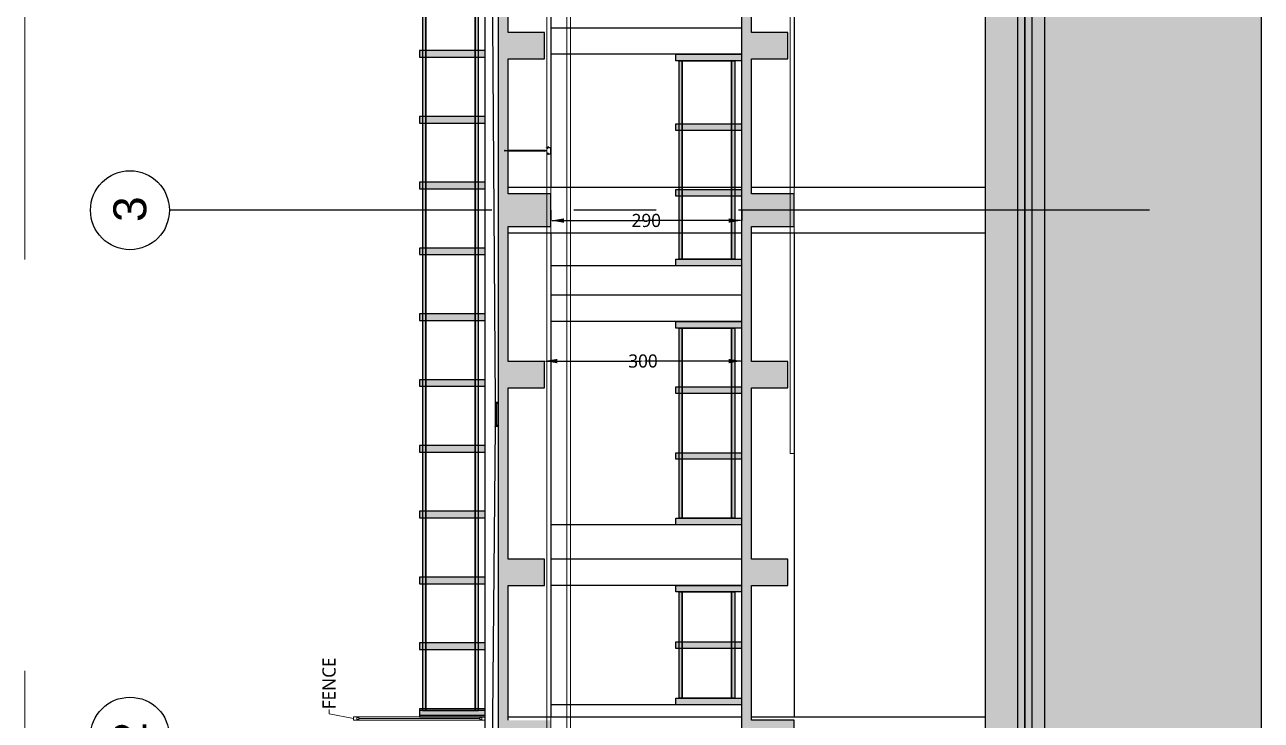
# Model space of a CAD drawing. Header units: millimetres. Extents: x -379292 to 1221486, y 92049 to 447512.
# Drawn here: x -40424 to -21624, y 105069 to 115637 of the extents above; entities that cross this region are included whole.
import ezdxf
from ezdxf import colors
from ezdxf.entities.mleader import LeaderData, LeaderLine
from ezdxf.enums import TextEntityAlignment as Align
from ezdxf.math import Vec2, Vec3

# ---------------------------------------------------------------- set-up
doc = ezdxf.new("R2010")
doc.units = ezdxf.units.MM
for name, pattern in [('CENTER', [2, 1.25, -0.25, 0.25, -0.25]), ('HIDDEN', [9.525, 6.35, -3.175]), ('HIDDENX2', [0.75, 0.5, -0.25])]:
    doc.linetypes.add(name, pattern=pattern)
for name, color, linetype, lineweight in [('01_BORDER', 122, 'Continuous', 9), ('05_STEEL', 8, 'Continuous', 9), ('06_DIM', 8, 'Continuous', 9), ('1-MIMARI', 8, 'Continuous', 9), ('e_kesit_cizgisi', 7, 'Continuous', 9)]:
    doc.layers.add(name, color=color, linetype=linetype, lineweight=lineweight)
for name, color, linetype in [('04_RAIN INLET', 51, 'Continuous'), ('05_AXIS', 211, 'CENTER'), ('05_AXIS NAME', 7, 'Continuous'), ('05_CONCRETE', 6, 'Continuous'), ('05_CONCRETE VIEW', 142, 'Continuous'), ('05_HATCH CONCRETE', 141, 'Continuous'), ('05_HATCH SOLID-1', 252, 'Continuous'), ('05_HATCH SOLID-2', 253, 'Continuous'), ('05_INSULATION MEMBRANE', 42, 'HIDDEN'), ('05_SLOPE', 91, 'Continuous'), ('05_TEXT 5', 7, 'Continuous'), ('05_VIEW 3', 3, 'Continuous'), ('05_WALL', 3, 'Continuous'), ('E-CT-TEXT', 7, 'Continuous'), ('OZD_TAVA', 50, 'Continuous')]:
    doc.layers.add(name, color=color, linetype=linetype)
doc.styles.get("Standard").update_dxf_attribs({"font": 'segoeuil.ttf'})
doc.styles.add('YAZI-5', font='arial.ttf', dxfattribs={"height": 5})
doc.dimstyles.new('ntr', dxfattribs={"dimtxt": 20, "dimasz": 20, "dimexe": 0.18, "dimexo": 0.0625, "dimgap": 0.09, "dimtad": 0, "dimtih": 1, "dimtoh": 1, "dimdec": 0, "dimzin": 0, "dimdsep": 46, "dimtxsty": 'Standard', "dimcen": 0.09, "dimadec": 0, "dimazin": 0, "dimtfac": 1, "dimtdec": 0, "dimtix": 1, "dimtofl": 0, "dimtmove": 0, "dimatfit": 0, "dimfxl": 1, "dimtolj": 1, "dimtzin": 0, "dimarcsym": 0})
pattern_1 = [(225, (-8686.666, 32930.851), (6.735192, -6.735192), []), (225, (-8693.402, 32930.851), (6.735192, -6.735192), [4.7625, -2.38125])]
pattern_2 = [(50, (-8686.6663, 32930.8506), (4.55461672, -0.39847714), [0.47625, -5.23875]), (355, (-8686.6663, 32930.8506), (-0.88108554, 4.77642113), [0.381, -4.1910146]), (100.451445, (-8686.287, 32930.8174), (3.6735312, 4.3779438), [0.4047502, -4.4522561]), (46.1842, (-8686.6663, 32932.1206), (6.776976, -1.0510582), [0.714375, -7.858125]), (96.635558, (-8686.1016, 32932.033), (5.9351034, 6.1856531), [0.6071256, -6.6783902]), (351.184151, (-8686.666, 32932.1206), (5.9351034, 6.1856531), [0.5714992, -6.2864933]), (21, (-8686.0313, 32931.803), (3.7903598, -2.55662995), [0.47625, -5.23875]), (326, (-8686.0313, 32931.803), (1.5450507, 4.60469915), [0.381, -4.191]), (71.451445, (-8685.7155, 32931.59), (5.3354105, 2.0480692), [0.4047502, -4.45224844]), (37.5, (-8686.6663, 32930.8506), (0.07721508, 2.11387597), [0, -4.1402, 0, -4.2545, 0, -4.206875]), (7.5, (-8686.6663, 32930.8506), (1.67049156, 2.50451437), [0, -2.4257, 0, -4.04495, 0, -1.603375]), (327.5, (-8688.0824, 32930.8506), (3.38976488, -0.1432186), [0, -1.5875, 0, -4.953, 0, -6.57225]), (317.5, (-8688.7174, 32930.8506), (3.70322953, 0.63566228), [0, -2.06375, 0, -3.2893, 0, -4.66725])]

# ---------------------------------------------------------------- blocks, each defined once
blk = doc.blocks.new('AWAKS ADI')
at = {"layer": '05_AXIS NAME', "color": 2}
blk.add_circle((0, 0), 6, dxfattribs=at)
at = {"layer": '05_AXIS NAME', "style": 'YAZI-5'}
blk.add_attdef('AKSADI', text='', height=5, dxfattribs=at).set_placement((0, 0), align=Align.MIDDLE_CENTER)
blk = doc.blocks.new('A$C50d90ca5')
at = {"color": 0, "linetype": 'ByBlock'}
for points in [[(165, 50), (165, 0), (535, 0), (535, 50)], [(165, 50), (170, 50)], [(170, 50), (170, 5), (530, 5), (530, 50)], [(170, 50), (530, 50)], [(170, 30), (530, 30)], [(535, 50), (530, 50)]]:
    blk.add_lwpolyline(points, dxfattribs=at)
at = {"color": 0, "linetype": 'ByBlock', "ltscale": 25}
for points in [[(170, 5), (195, 30)], [(530, 5), (505, 30)]]:
    blk.add_lwpolyline(points, dxfattribs=at)
blk = doc.blocks.new('202_KorkulukGorDikme')
at = {"ltscale": 25}
h = blk.add_hatch(color=253, dxfattribs=at)
h.dxf.hatch_style = 1
h.paths.add_polyline_path([(-50, 0), (-50, 1000), (50, 1000), (50, 0)])
at = {"color": 0, "linetype": 'ByBlock', "ltscale": 25}
blk.add_lwpolyline([(-50, 0), (-50, 1000), (50, 1000), (50, 0)], close=True, dxfattribs=at)
blk = doc.blocks.new('*U1076')
at = {"ltscale": 25}
h = blk.add_hatch(color=253, dxfattribs=at)
h.dxf.hatch_style = 1
h.paths.add_polyline_path([(100, 950), (3114, 950), (3114, 900), (100, 900)])
h = blk.add_hatch(color=253, dxfattribs=at)
h.dxf.hatch_style = 1
h.paths.add_polyline_path([(100, 150), (3114, 150), (3114, 100), (100, 100)])
at = {"color": 0, "linetype": 'ByBlock', "ltscale": 25}
for points in [[(100, 950), (3114, 950), (3114, 900), (100, 900)], [(100, 150), (3114, 150), (3114, 100), (100, 100)]]:
    blk.add_lwpolyline(points, close=True, dxfattribs=at)
at = {"color": 0}
blk.add_lwpolyline([(100, 900), (3114, 900), (3114, 150), (100, 150)], close=True, dxfattribs=at)
at = {"ltscale": 25}
for p in [(50, 0), (1107, 0), (2107, 0), (3164, 0)]:
    blk.add_blockref('202_KorkulukGorDikme', p, dxfattribs=at)
blk = doc.blocks.new('*U1077')
at = {"ltscale": 25}
h = blk.add_hatch(color=253, dxfattribs=at)
h.dxf.hatch_style = 1
h.paths.add_polyline_path([(100, 950), (2989, 950), (2989, 900), (100, 900)])
h = blk.add_hatch(color=253, dxfattribs=at)
h.dxf.hatch_style = 1
h.paths.add_polyline_path([(100, 150), (2989, 150), (2989, 100), (100, 100)])
at = {"color": 0, "linetype": 'ByBlock', "ltscale": 25}
for points in [[(100, 950), (2989, 950), (2989, 900), (100, 900)], [(100, 150), (2989, 150), (2989, 100), (100, 100)]]:
    blk.add_lwpolyline(points, close=True, dxfattribs=at)
at = {"color": 0}
blk.add_lwpolyline([(100, 900), (2989, 900), (2989, 150), (100, 150)], close=True, dxfattribs=at)
at = {"ltscale": 25}
for p in [(50, 0), (1045, 0), (2045, 0), (3039, 0)]:
    blk.add_blockref('202_KorkulukGorDikme', p, dxfattribs=at)
blk = doc.blocks.new('*U1071')
at = {"ltscale": 25}
h = blk.add_hatch(color=253, dxfattribs=at)
h.dxf.hatch_style = 1
h.paths.add_polyline_path([(100, 950), (1715, 950), (1715, 900), (100, 900)])
h = blk.add_hatch(color=253, dxfattribs=at)
h.dxf.hatch_style = 1
h.paths.add_polyline_path([(100, 150), (1715, 150), (1715, 100), (100, 100)])
at = {"color": 0, "linetype": 'ByBlock', "ltscale": 25}
for points in [[(100, 950), (1715, 950), (1715, 900), (100, 900)], [(100, 150), (1715, 150), (1715, 100), (100, 100)]]:
    blk.add_lwpolyline(points, close=True, dxfattribs=at)
at = {"color": 0}
blk.add_lwpolyline([(100, 900), (1715, 900), (1715, 150), (100, 150)], close=True, dxfattribs=at)
at = {"ltscale": 25}
for p in [(50, 0), (907, 0), (1765, 0)]:
    blk.add_blockref('202_KorkulukGorDikme', p, dxfattribs=at)
blk = doc.blocks.new('*U1073')
at = {"ltscale": 25}
h = blk.add_hatch(color=253, dxfattribs=at)
h.dxf.hatch_style = 1
h.paths.add_polyline_path([(100, 950), (55300, 950), (55300, 900), (100, 900)])
h = blk.add_hatch(color=253, dxfattribs=at)
h.dxf.hatch_style = 1
h.paths.add_polyline_path([(100, 150), (55300, 150), (55300, 100), (100, 100)])
at = {"color": 0, "linetype": 'ByBlock', "ltscale": 25}
for points in [[(100, 950), (55300, 950), (55300, 900), (100, 900)], [(100, 150), (55300, 150), (55300, 100), (100, 100)]]:
    blk.add_lwpolyline(points, close=True, dxfattribs=at)
at = {"color": 0}
blk.add_lwpolyline([(100, 900), (55300, 900), (55300, 150), (100, 150)], close=True, dxfattribs=at)
at = {"ltscale": 25}
for p in [(45325, 0), (46325, 0), (47325, 0), (48325, 0), (49325, 0), (50325, 0), (51325, 0), (52325, 0), (53325, 0), (54325, 0), (55325, 0), (55350, 0)]:
    blk.add_blockref('202_KorkulukGorDikme', p, dxfattribs=at)
blk = doc.blocks.new('*D1195')
at = {"layer": '06_DIM', "color": 0, "lineweight": -2, "ltscale": 25, "transparency": 16777216}
for p, q in [((-32424, 112819), (-32424, 112661)), ((-29524, 112819), (-29524, 112661)), ((-32404, 112661), (-31003, 112661)), ((-29544, 112661), (-30946, 112661))]:
    blk.add_line(p, q, dxfattribs=at)
at = {"layer": '06_DIM', "color": 0, "ltscale": 25, "transparency": 16777216}
for points in [[(-32404, 112665), (-32404, 112658), (-32424, 112661)], [(-29544, 112665), (-29544, 112658), (-29524, 112661)]]:
    blk.add_solid(points, dxfattribs=at)
at = {"layer": 'Defpoints', "color": 0, "ltscale": 25, "transparency": 16777216}
for p in [(-32424, 112819, -2), (-29524, 112819, -2), (-29524, 112661)]:
    blk.add_point(p, dxfattribs=at)
at = {"layer": '06_DIM', "color": 0, "ltscale": 25, "transparency": 16777216, "insert": (-30974, 112661), "char_height": 20, "attachment_point": 5}
blk.add_mtext('\\A1;2900', dxfattribs=at)
blk = doc.blocks.new('*D1196')
at = {"layer": '06_DIM', "color": 0, "lineweight": -2, "ltscale": 25, "transparency": 16777216}
for p, q in [((-32524, 110519), (-32524, 110527)), ((-32504, 110527), (-31053, 110527)), ((-29544, 110527), (-30996, 110527)), ((-29524, 110519), (-29524, 110527))]:
    blk.add_line(p, q, dxfattribs=at)
at = {"layer": '06_DIM', "color": 0, "ltscale": 25, "transparency": 16777216}
for points in [[(-32504, 110530), (-32504, 110523), (-32524, 110527)], [(-29544, 110530), (-29544, 110523), (-29524, 110527)]]:
    blk.add_solid(points, dxfattribs=at)
at = {"layer": 'Defpoints', "color": 0, "ltscale": 25, "transparency": 16777216}
for p in [(-32524, 110519, -2), (-29524, 110527), (-29524, 110519, -2)]:
    blk.add_point(p, dxfattribs=at)
at = {"layer": '06_DIM', "color": 0, "ltscale": 25, "transparency": 16777216, "insert": (-31024, 110527), "char_height": 20, "attachment_point": 5}
blk.add_mtext('\\A1;3000', dxfattribs=at)
blk = doc.blocks.new('smn')
for p, q in [((-0.8, 0.6), (-0.7, 0.6)), ((-0.8, 0.6), (-0.8, 0.1)), ((-0.8, 0.1), (-0.7, 0)), ((0.6, 0.6), (-0.7, 0.6)), ((0.6, 0), (-0.7, 0)), ((-0.4, 0.6), (-0.4, 0.1)), ((0.4, 0.6), (0.4, 0.1)), ((0.8, 0.6), (0.6, 0.6)), ((0.8, 0.1), (0.6, 0)), ((0.8, 0.6), (0.8, 0.1))]:
    blk.add_line(p, q)
for centre, radius, start, end in [((-0.7, 0.2), 0.404, 51.7868, 90), ((-0.7, 0.4), 0.404, 270, 308.2132), ((0, -0.3), 0.967, 65.5673, 114.4327), ((0, 1), 0.967, 245.5673, 294.4327), ((0.6, 0.2), 0.404, 90, 128.2132), ((0.6, 0.4), 0.404, 231.7868, 270)]:
    blk.add_arc(centre, radius, start, end)
blk = doc.blocks.new('A$C23387eba')
h = blk.add_hatch()
h.set_pattern_fill('ANSI31', color=241, scale=1500, style=0)
h.set_pattern_definition([(315, (-421266.87, 1258294.907), (10.60660172, 10.60660172), [])])
h.paths.add_polyline_path([(44, 395), (64, 506), (57, 516), (53, 516), (32, 396), (32, 68), (44, 68)])
h.paths.add_polyline_path([(-44, 68), (-32, 68), (-32, 396), (-53, 516), (-57, 516), (-64, 506), (-44, 395)])
h = blk.add_hatch()
h.set_pattern_fill('ANSI31', color=241, scale=1000, angle=90, style=0)
h.set_pattern_definition([(45, (-421266.87, 1258294.907), (-7.07106781, 7.07106781), [])])
edge = h.paths.add_edge_path()
edge.add_line((-26, 496), (-35, 496))
edge.add_ellipse((-35, 484), major_axis=(-8.49, 8.49), ratio=1, start_angle=-44.99996, end_angle=55.00004)
edge.add_line((-47, 482), (-41, 446))
edge.add_ellipse((-29, 448), major_axis=(8.49, 8.49), ratio=1, start_angle=145.00004, end_angle=225.00004)
edge.add_line((-29, 436), (-26, 436))
edge.add_line((-26, 436), (-26, 496))
edge = h.paths.add_edge_path()
edge.add_line((26, 496), (35, 496))
edge.add_ellipse((35, 484), major_axis=(8.49, 8.49), ratio=1, start_angle=305.00004, end_angle=405.00004, ccw=False)
edge.add_line((47, 482), (41, 446))
edge.add_ellipse((29, 448), major_axis=(-8.49, 8.49), ratio=1, start_angle=135.00004, end_angle=215.00004, ccw=False)
edge.add_line((29, 436), (26, 436))
edge.add_line((26, 436), (26, 496))
at = {"color": 241}
for p, q in [((-64, 506, 996), (-57, 516, 996)), ((-44, 395, 996), (-64, 506, 996)), ((-57, 516, 996), (-32, 516, 996)), ((-32, 396, 996), (-53, 516, 996)), ((-41, 446, 996), (-47, 482, 996)), ((-44, 68, 996), (-44, 395, 996)), ((-26, 68, 996), (-44, 68, 996)), ((-26, 68, 996), (-44, 68, 996)), ((-35, 496, 996), (35, 496, 996)), ((-32, 530, 996), (-26, 536, 996)), ((-32, 496, 996), (-32, 530, 996)), ((-32, 436, 996), (-32, 496, 996)), ((-32, 68, 996), (-32, 436, 996)), ((29, 436, 996), (-29, 436, 996)), ((-26, 536, 996), (-26, 496, 996)), ((-26, 536, 996), (26, 536, 996)), ((-26, 496, 996), (-26, 436, 996)), ((-26, 496, 996), (-26, 436, 996)), ((-26, 436, 996), (-26, 68, 996)), ((32, 530, 996), (26, 536, 996)), ((26, 536, 996), (26, 496, 996)), ((26, 496, 996), (26, 436, 996)), ((26, 436, 996), (26, 68, 996)), ((44, 68, 996), (26, 68, 996)), ((44, 68, 996), (26, 68, 996)), ((32, 496, 996), (32, 530, 996)), ((32, 396, 996), (53, 516, 996)), ((32, 516, 996), (57, 516, 996)), ((32, 436, 996), (32, 496, 996)), ((32, 68, 996), (32, 436, 996)), ((47, 482, 996), (41, 446, 996)), ((44, 394, 996), (64, 506, 996)), ((44, 68, 996), (44, 396, 996)), ((64, 506, 996), (57, 516, 996))]:
    blk.add_line(p, q, dxfattribs=at)
at = {"color": 241, "extrusion": (0, 0, -1)}
for centre, major_axis, start_param, end_param in [((-35, 484, 996), (-8.49, 8.49), 5.3232536, 7.0685829), ((-29, 448, 996), (-8.49, 8.49), 3.9269902, 5.3232536), ((29, 448, 996), (-8.49, 8.49), 2.5307268, 3.9269902), ((35, 484, 996), (8.49, 8.49), -0.7853988, 0.9599305)]:
    blk.add_ellipse(centre, major_axis=major_axis, ratio=1, start_param=start_param, end_param=end_param, dxfattribs=at)
at = {"layer": 'E-CT-TEXT'}
for p, q in [((-52, 64), (52, 64)), ((-52, 64), (-52, 56)), ((-52, 56), (52, 56)), ((52, 64), (52, 56))]:
    blk.add_line(p, q, dxfattribs=at)
at = {"layer": 'E-CT-TEXT', "xscale": 80, "yscale": 80, "zscale": 80}
blk.add_blockref('smn', (0, 0), dxfattribs=at)
blk = doc.blocks.new('cıvata -pul')
for p, q in [((52, 59), (-52, 59)), ((-52, 59), (-52, 54)), ((52, 54), (-52, 54)), ((52, 59), (52, 54))]:
    blk.add_line(p, q)
at = {"xscale": 80, "yscale": 80, "zscale": 80}
blk.add_blockref('smn', (0, 0), dxfattribs=at)
blk = doc.blocks.new('CIVATA')
for p, q in [((-22, 0, -5675), (-20, 0, -5675)), ((-20, 0, -5675), (-20, 0, -5675)), ((-19, 6, -5675), (-18, 6, -5675)), ((-18, 6, -5675), (-18, -6, -5675)), ((-18, 3, -5675), (-7, 3, -5675)), ((-18, 3, -5675), (-17, 2, -1419)), ((-17, 2, -1419), (-17, -2, -1419)), ((-16, -7, -5675), (-16, 7, -5675)), ((-16, 7, -5675), (-15, 7, -5675)), ((-15, 7, -5675), (-15, -5, -5675)), ((-14, 6, -5675), (-15, 5, -5675)), ((-11, 6, -5675), (-14, 6, -5675)), ((-11, 3, -5675), (-14, 3, -5675)), ((-11, 6, -5675), (-10, 5, -5675)), ((-10, 5, -5675), (-10, -5, -5675)), ((-7, 3, -1419), (-7, -3, -1419)), ((-22, 0, -5675), (-20, 0, -5675)), ((-18, -6, -5675), (-19, -6, -5675)), ((-18, -3, -5675), (-17, -2, -1419)), ((-18, -3, -5675), (-7, -3, -5675)), ((-16, -7, -5675), (-15, -7, -5675)), ((-14, -6, -5675), (-15, -5, -5675)), ((-15, -5, -5675), (-15, -7, -5675)), ((-11, -3, -5675), (-14, -3, -5675)), ((-11, -6, -5675), (-14, -6, -5675)), ((-11, -6, -5675), (-10, -5, -5675))]:
    blk.add_line(p, q)
for centre, radius, start, end in [((-14, 0, -5675), 7.17, 129.5671, 181.6775), ((-12, 5, -5675), 3.03, 180, 218.2132), ((-8, 0, -5675), 7.25, 155.5673, 204.4327), ((-13, 5, -5675), 3.03, 321.7868, 0), ((-17, 0, -5675), 7.25, 335.5673, 24.4327), ((-14, 0, -5675), 7.17, 178.3225, 230.4329), ((-12, -5, -5675), 3.03, 141.7868, 180), ((-13, -5, -5675), 3.03, 0, 38.2132)]:
    blk.add_arc(centre, radius, start, end)
blk = doc.blocks.new('*U1107')
at = {"layer": 'e_kesit_cizgisi', "ltscale": 25}
blk.add_line((-0.5, -60.1), (0.6, -60.1), dxfattribs=at)
at = {"layer": 'e_kesit_cizgisi', "ltscale": 25, "const_width": 0.2, "elevation": 0.2}
for points in [[(-5.2, -121.6), (-5.2, -116.5), (0.2, -116.5)], [(5.2, -121.6), (5.2, -116.5), (-0.2, -116.5)]]:
    blk.add_lwpolyline(points, dxfattribs=at)
at = {"layer": 'OZD_TAVA', "color": 31, "true_color": 0xfecc66}
for p, q in [((-0.5, -60.1, 0), (-0.5, -116.5, 0.2)), ((0.6, -60.1, 0), (0.5, -116.5, 0.2))]:
    blk.add_line(p, q, dxfattribs=at)
at = {"layer": 'OZD_TAVA', "color": 1}
for p, q in [((-5, -119.9, 0), (-5, -125.1, 0)), ((-5, -125.1, 0), (5, -125.1, -0.3)), ((-4.7, -119.7, 0), (-4.7, -124.8, 0)), ((-4.7, -124.8, 0), (4.7, -124.8, -0.3)), ((-4, -119.7, 0), (-4, -120.5, 0)), ((-4, -120.5, 0), (-3.7, -120.5, 0)), ((-3.7, -119.9, 0), (-3.7, -120.5, 0)), ((3.6, -119.9, 0), (3.6, -120.5, 0)), ((3.9, -120.5, 0), (3.6, -120.5, 0)), ((3.9, -120.5, 0), (3.6, -120.5, 0)), ((3.9, -119.7, 0), (3.9, -120.5, 0)), ((3.9, -119.7, 0), (3.9, -120.5, 0)), ((4.7, -119.7, 0), (4.7, -124.8, 0)), ((5, -119.9, 0), (5, -125.1, 0))]:
    blk.add_line(p, q, dxfattribs=at)
for centre, radius, start, end in [((-4.3, -119.7, 0), 0.684, 349.6444, 190.3556), ((-4.3, -119.7, 0), 0.385, 13.8185, 166.1815), ((4.3, -119.7, 0), 0.684, 349.6444, 190.3556), ((4.3, -119.7, 0), 0.385, 13.8185, 166.1815)]:
    blk.add_arc(centre, radius, start, end, dxfattribs=at)
at = {"layer": 'E-CT-TEXT', "yscale": 0.08000000000000028, "zscale": 0.08000000000000028, "rotation": 180}
for p, xscale in [((-6.2, -121, 453.9), 0.08000000000000028), ((6.2, -121, 453.9), -0.08000000000000028)]:
    blk.add_blockref('CIVATA', p, dxfattribs=dict(at, xscale=xscale))
at = {"layer": 'E-CT-TEXT', "xscale": 0.009855724012972203, "yscale": 0.009855724012972203, "zscale": 0.009855724012972203}
for p in [(0, -116.5, 0.2), (0, -117.1, 0.2)]:
    blk.add_blockref('cıvata -pul', p, dxfattribs=at)
at = {"layer": 'e_kesit_cizgisi', "ltscale": 25, "xscale": 0.01, "yscale": 0.01, "zscale": 0.01}
blk.add_blockref('A$C23387eba', (0, -60.1), dxfattribs=at)
blk = doc.blocks.new('*D1206')
at = {"layer": '06_DIM', "color": 0, "lineweight": -2, "ltscale": 25, "transparency": 16777216}
for p, q in [((-10538.7, -16560.1), (-10538.7, -16575.9)), ((-10248.7, -16560.1), (-10248.7, -16575.9)), ((-10518.7, -16575.7), (-10416, -16575.7)), ((-10268.7, -16575.7), (-10371.4, -16575.7))]:
    blk.add_line(p, q, dxfattribs=at)
at = {"layer": '06_DIM', "color": 0, "ltscale": 25, "transparency": 16777216}
for points in [[(-10518.7, -16572.4), (-10518.7, -16579.1), (-10538.7, -16575.7)], [(-10268.7, -16572.4), (-10268.7, -16579.1), (-10248.7, -16575.7)]]:
    blk.add_solid(points, dxfattribs=at)
at = {"layer": 'Defpoints', "color": 0, "ltscale": 25, "transparency": 16777216}
for p in [(-10538.7, -16560, -0.2), (-10248.7, -16560, -0.2), (-10248.7, -16575.7)]:
    blk.add_point(p, dxfattribs=at)
at = {"layer": '06_DIM', "color": 0, "ltscale": 25, "transparency": 16777216, "insert": (-10393.7, -16575.7), "char_height": 20, "attachment_point": 5}
blk.add_mtext('\\A1;290', dxfattribs=at)
blk = doc.blocks.new('*D1207')
at = {"layer": '06_DIM', "color": 0, "lineweight": -2, "ltscale": 25, "transparency": 16777216}
for p, q in [((-10548.7, -16789.9), (-10548.7, -16789)), ((-10528.7, -16789.2), (-10420.8, -16789.2)), ((-10268.7, -16789.2), (-10376.6, -16789.2)), ((-10248.7, -16789.9), (-10248.7, -16789))]:
    blk.add_line(p, q, dxfattribs=at)
at = {"layer": '06_DIM', "color": 0, "ltscale": 25, "transparency": 16777216}
for points in [[(-10528.7, -16785.9), (-10528.7, -16792.6), (-10548.7, -16789.2)], [(-10268.7, -16785.9), (-10268.7, -16792.6), (-10248.7, -16789.2)]]:
    blk.add_solid(points, dxfattribs=at)
at = {"layer": 'Defpoints', "color": 0, "ltscale": 25, "transparency": 16777216}
for p in [(-10548.7, -16790, -0.2), (-10248.7, -16789.2), (-10248.7, -16790, -0.2)]:
    blk.add_point(p, dxfattribs=at)
at = {"layer": '06_DIM', "color": 0, "ltscale": 25, "transparency": 16777216, "insert": (-10398.7, -16789.2), "char_height": 20, "attachment_point": 5}
blk.add_mtext('\\A1;300', dxfattribs=at)
blk = doc.blocks.new('A$C6a8db8d0')
at = {"layer": '05_HATCH CONCRETE', "ltscale": 25, "transparency": 33554671}
h = blk.add_hatch(dxfattribs=at)
h.set_pattern_fill('ANSI33', color=256, scale=1.5, angle=180)
h.set_pattern_definition(pattern_1)
h.paths.add_polyline_path([(-8625, 1080), (-8625, 1145), (-8270, 1145), (-8270, 1080), (-8220, 1080), (-8220, 1145), (-8015, 1145), (-8015, 1090), (-7975, 1090), (-7975, 1145), (-7715, 1145), (-7715, 1090), (-7675, 1090), (-7675, 1145), (-7470, 1145), (-7470, 1080), (-7420, 1080), (-7420, 1145), (-7215, 1145), (-7215, 1090), (-7175, 1090), (-7175, 1145), (-6915, 1145), (-6915, 1090), (-6875, 1090), (-6875, 1145), (-6670, 1145), (-6670, 1080), (-6620, 1080), (-6620, 1145), (-6415, 1145), (-6415, 1090), (-6375, 1090), (-6375, 1145), (-6115, 1145), (-6115, 1090), (-6075, 1090), (-6075, 1145), (-5870, 1145), (-5870, 1080), (-5820, 1080), (-5820, 1145), (-5615, 1145), (-5615, 1090), (-5575, 1090), (-5575, 1145), (-5315, 1145), (-5315, 1090), (-5275, 1090), (-5275, 1145), (-5070, 1145), (-5070, 1080), (-5020, 1080), (-5020, 1145), (-4815, 1145), (-4815, 1090), (-4775, 1090), (-4775, 1145), (-4515, 1145), (-4515, 1090), (-4475, 1090), (-4475, 1145), (-4270, 1145), (-4270, 1080), (-4220, 1080), (-4220, 1145), (-4015, 1145), (-4015, 1090), (-3975, 1090), (-3975, 1145), (-3715, 1145), (-3715, 1090), (-3675, 1090), (-3675, 1145), (-3470, 1145), (-3470, 1080), (-3420, 1080), (-3420, 1145), (-3215, 1145), (-3215, 1090), (-3175, 1090), (-3175, 1145), (-2915, 1145), (-2915, 1090), (-2875, 1090), (-2875, 1145), (-2670, 1145), (-2670, 1080), (-2620, 1080), (-2620, 1145), (-2415, 1145), (-2415, 1090), (-2375, 1090), (-2375, 1145), (-2205, 1145), (-2205, 1090), (-2165, 1090), (-2165, 1145), (-1955, 1145), (-1955, 1080), (-1905, 1080), (-1905, 1160), (-8655, 1160), (-8655, 1180), (-8675, 1180), (-8675, 1080)])
h = blk.add_hatch(dxfattribs=at)
h.set_pattern_fill('ANSI33', color=256, scale=1.5, angle=180)
h.set_pattern_definition(pattern_1)
h.paths.add_polyline_path([(-8675, 790), (-8675, 420), (-8725, 420), (-8725, 370), (9165, 370), (9165, 420), (9115, 420), (9115, 810), (9095, 810), (9095, 790), (5815, 790), (5815, 810), (5795, 810), (5795, 790), (-1895, 790), (-1895, 710), (-1845, 710), (-1845, 775), (-1635, 775), (-1635, 720), (-1595, 720), (-1595, 775), (-1335, 775), (-1335, 720), (-1295, 720), (-1295, 775), (-1090, 775), (-1090, 710), (-1040, 710), (-1040, 775), (-835, 775), (-835, 720), (-795, 720), (-795, 775), (-535, 775), (-535, 720), (-495, 720), (-495, 775), (-290, 775), (-290, 710), (-240, 710), (-240, 775), (-35, 775), (-35, 720), (5, 720), (5, 775), (265, 775), (265, 720), (305, 720), (305, 775), (510, 775), (510, 710), (560, 710), (560, 775), (765, 775), (765, 720), (805, 720), (805, 775), (1065, 775), (1065, 720), (1105, 720), (1105, 775), (1310, 775), (1310, 710), (1360, 710), (1360, 775), (1565, 775), (1565, 720), (1605, 720), (1605, 775), (1865, 775), (1865, 720), (1905, 720), (1905, 775), (2110, 775), (2110, 710), (2160, 710), (2160, 775), (2365, 775), (2365, 720), (2405, 720), (2405, 775), (2665, 775), (2665, 720), (2705, 720), (2705, 775), (2910, 775), (2910, 710), (2960, 710), (2960, 775), (3165, 775), (3165, 720), (3205, 720), (3205, 775), (3465, 775), (3465, 720), (3505, 720), (3505, 775), (3710, 775), (3710, 710), (3760, 710), (3760, 775), (3965, 775), (3965, 720), (4005, 720), (4005, 775), (4265, 775), (4265, 720), (4305, 720), (4305, 775), (4510, 775), (4510, 710), (4560, 710), (4560, 775), (4765, 775), (4765, 720), (4805, 720), (4805, 775), (5065, 775), (5065, 720), (5105, 720), (5105, 775), (5310, 775), (5310, 710), (5360, 710), (5360, 775), (5540, 775), (5540, 720), (5580, 720), (5580, 775), (5760, 775), (5760, 710), (5810, 710), (5810, 775), (6110, 775), (6110, 710), (6160, 710), (6160, 775), (6365, 775), (6365, 720), (6405, 720), (6405, 775), (6665, 775), (6665, 720), (6705, 720), (6705, 775), (6910, 775), (6910, 710), (6960, 710), (6960, 775), (7165, 775), (7165, 720), (7205, 720), (7205, 775), (7465, 775), (7465, 720), (7505, 720), (7505, 775), (7710, 775), (7710, 710), (7760, 710), (7760, 775), (7965, 775), (7965, 720), (8005, 720), (8005, 775), (8265, 775), (8265, 720), (8305, 720), (8305, 775), (8510, 775), (8510, 710), (8560, 710), (8560, 775), (8790, 775), (8790, 720), (8830, 720), (8830, 775), (9085, 775), (9085, 420), (-8645, 420), (-8645, 775), (-8270, 775), (-8270, 710), (-8220, 710), (-8220, 775), (-8015, 775), (-8015, 720), (-7975, 720), (-7975, 775), (-7715, 775), (-7715, 720), (-7675, 720), (-7675, 775), (-7470, 775), (-7470, 710), (-7420, 710), (-7420, 775), (-7215, 775), (-7215, 720), (-7175, 720), (-7175, 775), (-6915, 775), (-6915, 720), (-6875, 720), (-6875, 775), (-6670, 775), (-6670, 710), (-6620, 710), (-6620, 775), (-6415, 775), (-6415, 720), (-6375, 720), (-6375, 775), (-6115, 775), (-6115, 720), (-6075, 720), (-6075, 775), (-5870, 775), (-5870, 710), (-5820, 710), (-5820, 775), (-5615, 775), (-5615, 720), (-5575, 720), (-5575, 775), (-5315, 775), (-5315, 720), (-5275, 720), (-5275, 775), (-5070, 775), (-5070, 710), (-5020, 710), (-5020, 775), (-4815, 775), (-4815, 720), (-4775, 720), (-4775, 775), (-4515, 775), (-4515, 720), (-4475, 720), (-4475, 775), (-4270, 775), (-4270, 710), (-4220, 710), (-4220, 775), (-4015, 775), (-4015, 720), (-3975, 720), (-3975, 775), (-3715, 775), (-3715, 720), (-3675, 720), (-3675, 775), (-3470, 775), (-3470, 710), (-3420, 710), (-3420, 775), (-3215, 775), (-3215, 720), (-3175, 720), (-3175, 775), (-2915, 775), (-2915, 720), (-2875, 720), (-2875, 775), (-2670, 775), (-2670, 710), (-2620, 710), (-2620, 775), (-2435, 775), (-2435, 720), (-2395, 720), (-2395, 775), (-2175, 775), (-2175, 720), (-2135, 720), (-2135, 775), (-1955, 775), (-1955, 710), (-1905, 710), (-1905, 790)])
at = {"layer": '05_HATCH SOLID-1', "ltscale": 25}
h = blk.add_hatch(dxfattribs=at)
h.set_pattern_fill('AR-CONC', color=256, scale=0.025)
h.set_pattern_definition(pattern_2)
h.paths.add_polyline_path([(9215, 349), (-8775, 349), (-8775, 359), (9215, 359)])
h = blk.add_hatch(dxfattribs=at)
h.set_pattern_fill('AR-CONC', color=256, scale=0.025)
h.set_pattern_definition(pattern_2)
h.paths.add_polyline_path([(9165, 360), (-8725, 360), (-8725, 370), (9165, 370)])
at = {"layer": '05_HATCH SOLID-2', "ltscale": 25}
h = blk.add_hatch(dxfattribs=at)
h.set_pattern_fill('EARTH', color=256, scale=2.5)
h.set_pattern_definition([(0, (-8686.666, 32930.85), (15.875, 15.875), [15.875, -15.875]), (0, (-8686.666, 32936.804), (15.875, 15.875), [15.875, -15.875]), (0, (-8686.666, 32942.757), (15.875, 15.875), [15.875, -15.875]), (90, (-8684.682, 32944.741), (-15.875, 15.875), [15.875, -15.875]), (90, (-8678.729, 32944.741), (-15.875, 15.875), [15.875, -15.875]), (90, (-8672.776, 32944.741), (-15.875, 15.875), [15.875, -15.875])])
h.paths.add_polyline_path([(-9395, 1015.5), (-8906, 862.3), (-8780.5, 372.8), (-8775, 359), (-8775, 329), (9215, 329), (9215, 359), (9220.5, 372.8), (9321.6, 767.1), (9395, 767.1), (9395, 0), (-9395, 0)])
h = blk.add_hatch(dxfattribs=at)
h.set_pattern_fill('GRAVEL', color=256, scale=2.5)
h.set_pattern_definition([(228.012788, (9249.0537, 392.5), (-508, -571.5), [8.54304, -845.7621]), (184.969741, (9243.3387, 386.15), (761.9999997, 63.5000036), [14.66012, -1451.35122]), (132.510447, (9228.7337, 384.88), (635.0000003, -698.49999976), [10.33704, -1023.36807]), (267.273689, (9203.9687, 369.005), (63.50000013, 1270), [13.35011, -1321.66094]), (292.833654, (9203.3337, 355.67), (-317.50000003, 762), [13.09084, -1295.9952]), (357.273689, (9208.4137, 343.605), (-1270, 63.50000013), [13.35011, -1321.66094]), (37.69424, (9221.7487, 342.97), (-825.49999996, -635.00000005), [17.65484, -1747.82788]), (72.255328, (9235.7187, 353.765), (444.50000012, 1396.99999996), [16.66799, -1650.13142]), (121.429566, (9240.7987, 369.64), (-508.00000007, 825.49999996), [13.39532, -1326.13864]), (175.236358, (9233.8137, 381.07), (698.5, -63.5000001), [15.29283, -749.34842]), (222.397438, (9218.5737, 382.34), (-761.99999998, -698.50000003), [19.77695, -1957.91931]), (138.814075, (9266.8337, 368.37), (-444.5, 381), [6.75011, -668.26415]), (171.469234, (9261.7537, 372.815), (825.5, -126.99999986), [12.84205, -1271.36597]), (225, (9249.054, 374.72), (-9e-15, -63.5), [8.98023, -80.82233]), (203.19859, (9244.609, 382.34), (317.5, 127), [4.83603, -478.76556]), (291.80141, (9240.164, 380.435), (-63.5, 190.5), [6.83914, -335.11882]), (30.963757, (9242.704, 374.085), (190.5, 127), [11.108, -359.15745]), (161.56505, (9252.229, 379.8), (127, -63.5), [8.03218, -192.77245]), (16.38954, (9203.3337, 380.435), (635, 190.5), [11.2522, -1113.97067]), (70.346176, (9214.1287, 383.61), (-254, -698.5), [9.43997, -934.5554]), (293.19859, (9252.229, 392.5), (-127, 317.5), [9.672, -473.9296]), (343.61046, (9256.0387, 383.61), (-635, 190.49999996), [11.2522, -1113.97067]), (339.443955, (9203.334, 341.065), (-317.5, 127), [10.85088, -531.69336]), (294.77514, (9213.4937, 337.255), (-317.5000004, 698.4999998), [9.0918, -900.08983]), (66.80141, (9252.864, 329), (127, 317.5), [9.672, -473.9296]), (17.354025, (9256.6737, 337.89), (-825.5, -254.00000005), [10.64457, -1053.8094]), (69.443955, (9221.749, 329), (-127, -317.5), [5.42544, -537.1188]), (101.30993, (9249.054, 329), (-63.5, 254), [3.23787, -320.54987]), (165.96376, (9248.419, 332.175), (190.5, -63.5), [13.09084, -248.72636]), (186.009006, (9235.7187, 335.35), (635, 63.50000003), [12.13167, -1201.03412]), (303.69007, (9242.704, 368.37), (-63.5, 127), [9.1581, -219.7944]), (353.157227, (9247.7837, 360.75), (1079.5, -126.99999994), [15.98892, -1582.90023]), (60.945396, (9263.6587, 358.845), (-254, -444.5), [6.5377, -647.2348]), (90, (9266.834, 364.56), (-63.5, 63.5), [3.81, -59.69]), (120.256437, (9234.4487, 337.255), (254, -444.5), [8.82167, -873.34852]), (48.012787, (9230.0037, 344.875), (508, 571.5), [17.08607, -837.21905]), (0, (9241.434, 357.575), (63.5, 63.5), [16.51, -46.99]), (325.304846, (9257.9437, 357.575), (635.0000002, -444.4999997), [10.04024, -993.98292]), (254.054604, (9266.199, 351.86), (-63.5, -254), [9.24573, -453.04125]), (207.645975, (9263.6587, 342.97), (-1206.50000004, -634.9999999), [15.05363, -1490.31161]), (175.426079, (9250.3237, 335.985), (-825.5, 63.5), [15.92574, -1576.64616])])
h.paths.add_polyline_path([(9215, 349), (-8775, 349), (-8775, 329), (9215, 329)])
at = {"layer": '01_BORDER', "linetype": 'HIDDENX2', "ltscale": 2500}
blk.add_lwpolyline([(9395, 0), (-9395, 0), (-9395, 1880), (9395, 1880)], close=True, dxfattribs=at)
at = {"layer": '05_AXIS', "ltscale": 500}
blk.add_line((-7445, 170), (-7445, 1660), dxfattribs=at)
at = {"layer": '05_CONCRETE'}
for points in [[(-8220, 1145), (-8015, 1145), (-8015, 1090), (-7975, 1090), (-7975, 1145), (-7715, 1145), (-7715, 1090), (-7675, 1090), (-7675, 1145), (-7470, 1145), (-7470, 1080), (-7420, 1080), (-7420, 1145), (-7215, 1145), (-7215, 1090), (-7175, 1090), (-7175, 1145), (-6915, 1145)], [(-1905, 1160), (-8655, 1160)], [(9085, 420), (-8645, 420), (-8645, 775), (-8270, 775), (-8270, 710), (-8220, 710), (-8220, 775), (-8015, 775), (-8015, 720), (-7975, 720), (-7975, 775), (-7715, 775), (-7715, 720), (-7675, 720), (-7675, 775), (-7470, 775), (-7470, 710), (-7420, 710), (-7420, 775), (-7215, 775), (-7215, 720), (-7175, 720), (-7175, 775), (-6915, 775)], [(-1905, 790), (-8675, 790), (-8675, 420), (-8725, 420), (-8725, 370), (9165, 370)]]:
    blk.add_lwpolyline(points, dxfattribs=at)
at = {"layer": '05_CONCRETE VIEW', "ltscale": 25}
blk.add_lwpolyline([(-8655, 1180), (5795, 1180)], dxfattribs=at)
at = {"layer": '05_CONCRETE VIEW', "ltscale": 20, "flags": 128}
for points in [[(-8215, 1145), (-8215, 790)], [(-7480, 790), (-7480, 1145)], [(-7410, 1145), (-7410, 790)], [(-7480, 1080), (-8215, 1080)], [(-6675, 1080), (-7410, 1080)], [(-7480, 420), (-7480, 775)], [(-7410, 775), (-7410, 420)], [(-7480, 710), (-8215, 710)], [(-6675, 710), (-7410, 710)]]:
    blk.add_lwpolyline(points, dxfattribs=at)
at = {"layer": '05_CONCRETE VIEW', "color": 252, "ltscale": 25}
for points in [[(-8196.6, 790.2), (-8196.6, 1080)], [(-8015.2, 790.2), (-8015.2, 1080)], [(-7975.4, 790.2), (-7975.4, 1080)], [(-7923, 790.2), (-7923, 1080)], [(-7614, 790.2), (-7614, 1080)], [(-7574.3, 790.2), (-7574.3, 1080)], [(-7529.4, 790.2), (-7529.4, 1080)], [(-7208, 790.2), (-7208, 1080)], [(-7168.3, 790.2), (-7168.3, 1080)]]:
    blk.add_lwpolyline(points, dxfattribs=at)
at = {"layer": '05_CONCRETE VIEW', "elevation": 0}
for points in [[(9215, 349), (-8775, 349), (-8775, 359), (9215, 359)], [(9165, 360), (-8725, 360), (-8725, 370), (9165, 370)], [(9215, 349), (-8775, 349), (-8775, 329), (9215, 329)]]:
    blk.add_lwpolyline(points, close=True, dxfattribs=at)
at = {"layer": '05_HATCH SOLID-2', "ltscale": 25}
blk.add_lwpolyline([(-9395, 1015.5), (-8906, 862.3), (-8780.5, 372.8), (-8775, 359), (-8775, 329), (9215, 329), (9215, 359), (9220.5, 372.8), (9321.6, 767.1), (9395, 767.1), (9395, 0), (-9395, 0)], close=True, dxfattribs=at)
at = {"layer": '05_INSULATION MEMBRANE', "color": 1, "ltscale": 5, "const_width": 0.2, "elevation": 0}
blk.add_lwpolyline([(-8675.3, 790), (-8675.3, 420.3), (-8725.3, 420.3), (-8725.3, 359.5), (9165.3, 359.5)], dxfattribs=at)
at = {"layer": '05_INSULATION MEMBRANE', "ltscale": 5, "const_width": 0.05, "elevation": 0}
blk.add_lwpolyline([(9215, 359.2), (-8775, 359.2)], dxfattribs=at)
at = {"layer": '05_SLOPE', "ltscale": 25}
for points in [[(-7773.5, 1165), (-8655, 1173)], [(-5463.5, 1165), (-6582.6, 1173), (-7736.5, 1165)]]:
    blk.add_lwpolyline(points, dxfattribs=at)
at = {"layer": '05_STEEL'}
for points in [[(-8215, 1180), (-8220, 1180), (-8220, 1380), (-8215, 1380)], [(-8216, 1375), (-8219, 1375), (-8219, 1372), (-8216, 1372)], [(-8216, 1188), (-8219, 1188), (-8219, 1185), (-8216, 1185)]]:
    blk.add_lwpolyline(points, close=True, dxfattribs=at)
blk.add_lwpolyline([(-8217.5, 1372), (-8217.5, 1188)], dxfattribs=at)
at = {"layer": '05_WALL', "ltscale": 25}
blk.add_lwpolyline([(-8215, 775), (-8215, 420)], dxfattribs=at)
at = {"layer": '04_RAIN INLET', "xscale": -0.1, "yscale": 0.1, "zscale": 0.1}
blk.add_blockref('A$C50d90ca5', (-7720, 1160), dxfattribs=at)
at = {"layer": '05_AXIS NAME'}
ref = blk.add_blockref('AWAKS ADI', (-8245, 1720), dxfattribs=dict(at, xscale=10, yscale=10, zscale=10))
ref.add_attrib('AKSADI', '2', dxfattribs={"height": 50, "style": 'YAZI-5'}).set_placement((-8242, 1720.2), align=Align.MIDDLE_CENTER)
ref = blk.add_blockref('AWAKS ADI', (-7445, 1720), dxfattribs=dict(at, xscale=10, yscale=10, zscale=10))
ref.add_attrib('AKSADI', '3', dxfattribs={"height": 50, "style": 'YAZI-5'}).set_placement((-7443.4, 1720.2), align=Align.MIDDLE_CENTER)
at = {"layer": '05_VIEW 3', "ltscale": 25, "yscale": 0.1, "zscale": 0.1}
for name, p, xscale in [('*U1073', (-2675, 1180), -0.1), ('*U1071', (-8196.6, 790.2), 0.1), ('*U1077', (-7923, 790.2), 0.1), ('*U1076', (-7529.4, 790.2), 0.1)]:
    blk.add_blockref(name, p, dxfattribs=dict(at, xscale=xscale))
at = {"layer": '05_TEXT 5'}
ml = blk.add_multileader_mtext('Standard', dxfattribs=at)
ml.set_content('FENCE', color=256)
ml.set_leader_properties()
ml.build(insert=Vec2(0, 0))
ml.multileader.update_dxf_attribs({"arrow_head_size": 0.4})
ctx = ml.context
ctx.base_point, ctx.char_height, ctx.arrow_head_size, ctx.landing_gap_size, ctx.plane_origin = Vec3(-8203.6, 1417.2), 20, 0.4, 0.2, Vec3(-8217.5, 1380)
notes = []
notes.append((ctx, [(1, (1, 1, 0), (-8210.4, 1417.2), (1, 0), 6.79, [(0, [(-8217.5, 1380)], 0, [])])]))
ctx.mtext.insert, ctx.mtext.flow_direction = Vec3(-8203.4, 1427.4), 5
for ctx, leaders in notes:
    for number, flags, end, landing, length, lines in leaders:
        leader = LeaderData()
        leader.index, (leader.has_last_leader_line, leader.has_dogleg_vector, leader.attachment_direction) = number, flags
        leader.last_leader_point, leader.dogleg_vector, leader.dogleg_length = Vec3(end), Vec3(landing), length
        for number, points, colour, breaks in lines:
            line = LeaderLine()
            line.index, line.vertices, line.color, line.breaks = number, Vec3.list(points), colors.encode_raw_color(colour), breaks
            leader.lines.append(line)
        ctx.leaders.append(leader)
blk = doc.blocks.new('A$Cc4a6e48b')
at = {"layer": 'e_kesit_cizgisi', "color": 6, "ltscale": 25}
blk.add_lwpolyline([(-6, 242), (-6, 10334.6), (0, 10334.6), (0, 242)], close=True, dxfattribs=at)
at = {"layer": 'e_kesit_cizgisi', "color": 5, "ltscale": 25}
blk.add_lwpolyline([(24, 242), (24, 7155.4), (30, 7155.4), (30, 242)], close=True, dxfattribs=at)
at = {"layer": 'e_kesit_cizgisi', "ltscale": 25, "rotation": 90}
blk.add_blockref('*U1107', (-125.1, 1270.5, 0.2), dxfattribs=at)
at = {"layer": '06_DIM', "ltscale": 25}
for base, p1, p2, picture, middle in [((290, 1164.3, 0.2), (0, 1180), (290, 1180), '*D1206', (145, 1164.3, 0.2)), ((290, 950.8, 0.2), (-10, 950), (290, 950), '*D1207', (140, 950.8, 0.2))]:
    dim = blk.add_linear_dim(base=base, p1=p1, p2=p2, angle=180, dimstyle='ntr', dxfattribs=at)
    dim.commit()
    dim.dimension.update_dxf_attribs({"geometry": picture, "text_midpoint": middle, "insert": (10538.7, 17740)})

msp = doc.modelspace()

# ---------------------------------------------------------------- block references
at = {"layer": '1-MIMARI', "ltscale": 25, "xscale": 10, "yscale": 10, "zscale": 10, "rotation": 90}
msp.add_blockref('A$C6a8db8d0', (-21624.5, 187268.8), dxfattribs=at)

# ---------------------------------------------------------------- next in the draw order: linework, layer by layer
at = {"layer": 'e_kesit_cizgisi', "color": 5, "ltscale": 25}
msp.add_lwpolyline([(-28784.5, 109121), (-28783, 188757.9), (-28723, 188757.9), (-28724.5, 109121)], close=True, dxfattribs=at)

# ---------------------------------------------------------------- next in the draw order: block references
at = {"color": 30, "xscale": 10, "yscale": 10, "zscale": 10}
msp.add_blockref('A$Cc4a6e48b', (-32424.5, 101018.8), dxfattribs=at)

# ---------------------------------------------------------------- next in the draw order: dimensions: what is measured, and where the dimension line sits
at = {"layer": '06_DIM', "ltscale": 25}
for base, p1, p2, picture, middle in [((-29524.5, 112661.3, 2.4), (-32424.5, 112818.8), (-29524.5, 112818.8), '*D1195', (-30974.5, 112661.3, 2.4)), ((-29524.5, 110526.5, 2.4), (-32524.5, 110518.8), (-29524.5, 110518.8), '*D1196', (-31024.5, 110526.5, 2.4))]:
    dim = msp.add_linear_dim(base=base, p1=p1, p2=p2, angle=180, dimstyle='ntr', dxfattribs=at)
    dim.commit()
    dim.dimension.update_dxf_attribs({"geometry": picture, "text_midpoint": middle})

doc.saveas('drawing.dxf')
